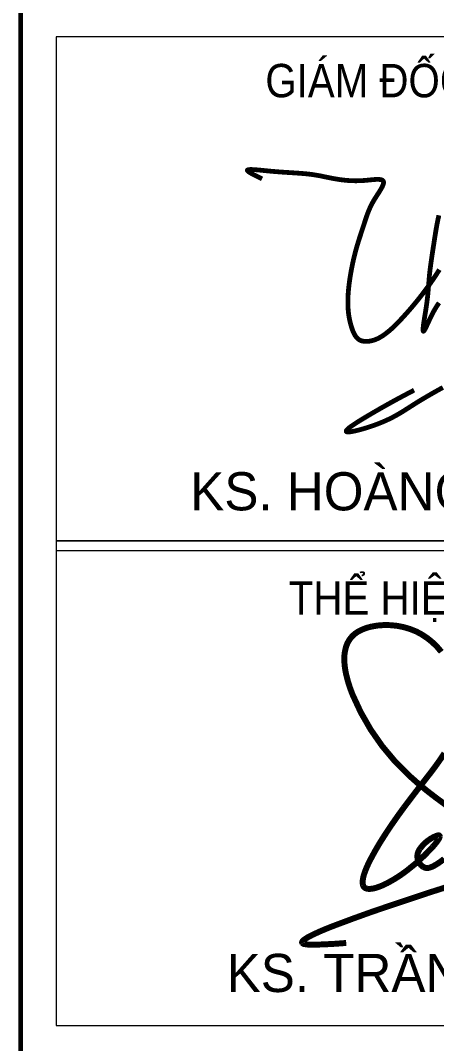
# Model space of a CAD drawing. Header units: millimetres. Extents: x 480521 to 6014615, y -961280 to 187869.
# Drawn here: x 753685 to 754729, y 119441 to 122014 of the extents above; entities that cross this region are included whole.
import ezdxf
from ezdxf.enums import TextEntityAlignment as Align

# ---------------------------------------------------------------- set-up
doc = ezdxf.new("R2010")
doc.units = ezdxf.units.MM
doc.header["$LTSCALE"] = 600
doc.header["$MEASUREMENT"] = 0
doc.layers.get('0').update_dxf_attribs({"lineweight": 0})
for name, color, linetype, lineweight in [('ISO', 153, 'Continuous', 13), ('Khungten_LCDI', 7, 'Continuous', 25), ('LC Net dam 1', 30, 'Continuous', 30), ('LC Net thay', 7, 'Continuous', 25), ('LC Text1', 3, 'Continuous', 20)]:
    doc.layers.add(name, color=color, linetype=linetype, lineweight=lineweight)
doc.styles.add('Khungten', font='VHAVAN.TTF', dxfattribs={"width": 0.9, "height": 5000})
doc.styles.add('LC 1', font='VHAVANB.TTF')
doc.styles.add('Title', font='VHBLACK.TTF')
doc.styles.add('VNAVANTH', font='VHAVANB.TTF', dxfattribs={"width": 0.6})

# ---------------------------------------------------------------- blocks, each defined once
blk = doc.blocks.new('Trần Văn Bách')
at = {"layer": 'ISO', "ltscale": 2, "const_width": 50}
for points in [[(980.8, 1053.8, -0.01022), (749.2, 1219.2, -0.025576), (525, 1405.1, -0.109582), (51.4, 2085.6, -0.038788), (-0.7, 2251.2, -0.040704), (-15.6, 2355.1, -0.099207), (1.2, 2491.7, -0.197572), (113.9, 2618, -0.065833), (206.6, 2651.7, -0.07266), (369.6, 2664.6, -0.095516), (587.7, 2610.7, -0.116725), (796, 2441.1, -0.152589)], [(822.1, 1590.6, -0.020049), (702.5, 1422.4, 0.005743), (482.9, 1136, 0.015063), (327.2, 911.8, 0.026421), (198.7, 692.4, 0.02793), (157.3, 599, 0.059452), (137.9, 524.2, 0.100604), (140.7, 483.9, 0.270443), (171.6, 455.6, 0.075554), (199, 453.2, 0.064655), (252.6, 463.6, 0.044002), (342.9, 501.5, 0.043152), (504.1, 604.2, 0.047791), (722.1, 804, 0.045354), (771.9, 867.9, 0.128743), (782.4, 894.3, 0.430973), (774.7, 901.9, 0.116048), (752.8, 897.5, 0.073424), (684.5, 858.5, 0.080154), (618.4, 791.3, 0.464056), (648.8, 635.3, 0.188315), (695.6, 631.1, 0.064056), (734.5, 647, 0.051494), (819.8, 705.7, 0.049341)], [(0, 0, -0.014993), (-272, -14.8, -0.056033), (-351.5, -9, -0.160922), (-367.7, -0.6, -0.319142), (-367.6, 11.6, -0.094176), (-352.7, 27.3, -0.047915), (-284, 67.3, -0.021791), (-105.1, 143.7, -0.011406), (386.1, 319.6, -0.011123), (1293.8, 607.8, -0.015568), (2035.3, 799.2, -0.043516), (3423.3, 986.4, -0.006276), (3804.3, 1001.1, -0.003589), (4638.9, 1015.8, -0.002108), (6536.6, 1026.4)]]:
    blk.add_lwpolyline(points, format="xyb", dxfattribs=at)
blk = doc.blocks.new('mr thuan')
at = {"layer": 'ISO', "ltscale": 2, "const_width": 40}
for points in [[(-95.3, -61.8), (-103.9, -57.7), (-112.4, -53.6), (-120.8, -49.6), (-125, -47.5), (-129.2, -45.5), (-133.3, -43.5), (-137.4, -41.5), (-141.4, -39.6), (-145.4, -37.6), (-149.3, -35.6), (-153.1, -33.7), (-156.9, -31.8), (-160.7, -29.9), (-164.3, -28), (-167.9, -26.2), (-171.4, -24.4), (-174.8, -22.6), (-178.1, -20.8), (-179.7, -19.9), (-181.3, -19), (-182.9, -18.2), (-184.5, -17.3), (-186, -16.5), (-187.5, -15.6), (-188.9, -14.8), (-190.4, -14), (-191.8, -13.1), (-193.1, -12.3), (-194.5, -11.5), (-195.8, -10.7), (-197.1, -10), (-198.4, -9.2), (-199.6, -8.4), (-200.8, -7.7), (-201.9, -6.9), (-203, -6.2), (-204.1, -5.5), (-205.2, -4.7), (-206.2, -4), (-207.2, -3.3), (-208.1, -2.6), (-209, -2), (-209.9, -1.3), (-210.7, -0.7), (-211.5, 0), (-212.3, 0.6), (-213, 1.2), (-213.6, 1.8), (-214.3, 2.4), (-214.9, 3), (-215.4, 3.6), (-215.9, 4.2), (-216.4, 4.7), (-216.8, 5.2), (-217.1, 5.8), (-217.5, 6.3), (-217.7, 6.8), (-218, 7.3), (-218.2, 7.7), (-218.3, 8.2), (-218.4, 8.6), (-218.4, 9), (-218.4, 9.5), (-218.4, 9.7), (-218.2, 10.2), (-218.1, 10.6), (-217.9, 11), (-217.6, 11.3), (-217.3, 11.7), (-216.9, 12), (-216.5, 12.3), (-216.1, 12.6), (-215.6, 12.8), (-215, 13.1), (-214.5, 13.4), (-213.8, 13.6), (-213.2, 13.8), (-212.4, 14), (-211.7, 14.2), (-210.9, 14.4), (-210.1, 14.6), (-209.2, 14.8), (-208.3, 14.9), (-207.3, 15.1), (-206.3, 15.2), (-205.3, 15.4), (-204.2, 15.5), (-203.1, 15.6), (-201.9, 15.7), (-200.8, 15.7), (-199.5, 15.8), (-198.3, 15.9), (-197, 15.9), (-195.7, 16), (-194.3, 16), (-193, 16), (-191.5, 16), (-190.1, 16.1), (-188.6, 16.1), (-187.1, 16), (-185.6, 16), (-184, 16), (-182.4, 16), (-180.8, 15.9), (-179.1, 15.9), (-177.5, 15.8), (-175.8, 15.7), (-174, 15.7), (-170.5, 15.5), (-166.9, 15.3), (-163.2, 15.1), (-159.4, 14.8), (-155.5, 14.6), (-151.6, 14.3), (-147.6, 14), (-143.5, 13.6), (-139.3, 13.3), (-135.1, 12.9), (-130.9, 12.6), (-126.6, 12.2), (-122.2, 11.8), (-117.8, 11.3), (-113.4, 10.9), (-109, 10.5), (-100, 9.6), (-81.9, 7.8), (-72.9, 6.8), (-63.9, 5.9), (-57.3, 5.3), (-55, 5.1), (-50.6, 4.6), (-46.3, 4.2), (-41.9, 3.8), (-37.6, 3.4), (-33.3, 3), (-29.1, 2.6), (-24.8, 2.2), (-20.6, 1.8), (-16.4, 1.4), (-12.3, 1.1), (-8.2, 0.7), (-4.1, 0.3), (0, 0), (4, -0.3), (8.1, -0.7), (12.1, -1), (16, -1.3), (20, -1.7), (27.8, -2.3), (35.5, -2.9), (43.1, -3.5), (50.7, -4), (58.1, -4.6), (65.4, -5.1), (72.7, -5.6), (79.9, -6.2), (87, -6.6), (94, -7.1), (100.9, -7.6), (107.8, -8), (114.6, -8.5), (121.3, -8.9), (127.9, -9.3), (134.5, -9.8), (141, -10.2), (147.4, -10.6), (153.8, -11), (160.1, -11.4), (166.4, -11.8), (172.6, -12.2), (178.7, -12.6), (184.8, -13), (190.8, -13.4), (196.8, -13.8), (202.7, -14.2), (208.6, -14.6), (214.5, -15), (220.3, -15.5), (226, -15.9), (231.8, -16.3), (237.5, -16.8), (243.1, -17.2), (248.8, -17.7), (254.4, -18.2), (259.9, -18.7), (265.5, -19.2), (271, -19.7), (276.5, -20.3), (282, -20.9), (287.4, -21.4), (298.3, -22.6), (309.1, -23.9), (319.9, -25.3), (325.3, -26.1), (330.7, -26.8), (336.1, -27.6), (341.5, -28.4), (346.9, -29.3), (354.4, -30.5), (357.7, -31.1), (363.1, -32), (368.5, -33), (374, -33.9), (379.4, -35), (384.9, -36), (390.4, -37), (395.9, -38.1), (406.9, -40.3), (418, -42.6), (429.2, -44.9), (434.9, -46.1), (440.5, -47.2), (446.2, -48.4), (452, -49.6), (457.7, -50.8), (463.5, -51.9), (469.3, -53.1), (475.1, -54.3), (481, -55.4), (486.9, -56.6), (492.9, -57.7), (498.8, -58.9), (504.9, -60), (510.9, -61.1), (517, -62.2), (523.2, -63.2), (529.3, -64.3), (535.6, -65.3), (541.8, -66.3), (548.1, -67.2), (554.5, -68.2), (560.9, -69.1), (567.4, -70), (573.9, -70.8), (580.5, -71.6), (587.1, -72.4), (593.7, -73.1), (600.5, -73.8), (607.2, -74.5), (614.1, -75.1), (621, -75.6), (627.9, -76.2), (634.9, -76.6), (642, -77.1), (649.2, -77.4), (656.4, -77.7), (663.6, -78), (671, -78.2), (678.4, -78.3), (685.9, -78.4), (693.4, -78.4), (701, -78.3), (708.7, -78.2), (712.6, -78.1), (716.5, -78), (720.4, -77.9), (724.3, -77.8), (728.2, -77.6), (732.2, -77.4), (736.2, -77.3), (740.2, -77), (744.2, -76.8), (748.3, -76.6), (752.3, -76.3), (756.4, -76), (760.5, -75.7), (766.1, -75.2), (768.8, -75), (772.9, -74.7), (781.3, -73.9), (798, -72.2), (806.4, -71.3), (814.7, -70.5), (818.8, -70.1), (822.9, -69.7), (826.9, -69.3), (831, -69), (834.9, -68.6), (838.9, -68.3), (842.8, -68), (846.6, -67.7), (850.4, -67.5), (854.1, -67.2), (857.8, -67.1), (861.4, -66.9), (865, -66.8), (868.4, -66.7), (871.8, -66.7), (875.1, -66.8), (878.4, -66.8), (879.9, -66.9), (881.5, -66.9), (883, -67), (884.6, -67.1), (886.1, -67.2), (887.5, -67.4), (889, -67.5), (890.4, -67.7), (891.8, -67.8), (893.1, -68), (894.5, -68.2), (895.8, -68.4), (897.1, -68.7), (898.3, -68.9), (899.6, -69.2), (900.8, -69.5), (901.9, -69.8), (903.1, -70.1), (904.2, -70.4), (905.3, -70.8), (906.3, -71.2), (907.3, -71.6), (908.3, -72), (909.3, -72.4), (910.2, -72.9), (911.1, -73.4), (911.9, -73.9), (912.8, -74.4), (913.6, -74.9), (914.3, -75.5), (915, -76.1), (915.7, -76.7), (916.3, -77.3), (916.9, -78), (917.5, -78.6), (918, -79.3), (918.3, -79.7), (919, -80.8), (919.4, -81.6), (919.8, -82.4), (920.1, -83.2), (920.4, -84.1), (920.7, -84.9), (920.9, -85.8), (921.1, -86.7), (921.2, -87.7), (921.4, -88.6), (921.5, -89.6), (921.5, -90.6), (921.5, -91.6), (921.5, -92.6), (921.5, -93.7), (921.4, -94.8), (921.3, -95.9), (921.2, -97), (921, -98.1), (920.8, -99.3), (920.6, -100.4), (920.4, -101.6), (920.1, -102.8), (919.8, -104.1), (919.4, -105.3), (919.1, -106.6), (918.7, -107.8), (918.3, -109.1), (917.8, -110.4), (917.4, -111.8), (916.9, -113.1), (916.3, -114.4), (915.8, -115.8), (915.2, -117.2), (914.7, -118.6), (914.1, -120), (913.4, -121.4), (912.1, -124.3), (910.7, -127.3), (909.2, -130.3), (907.7, -133.3), (906, -136.4), (904.3, -139.5), (902.6, -142.7), (900.8, -145.9), (898.9, -149.1), (897, -152.4), (895, -155.7), (893, -159.1), (890.9, -162.4), (888.8, -165.8), (886.7, -169.2), (884.6, -172.6), (882.4, -176.1), (880.2, -179.5), (875.7, -186.5), (871.2, -193.5), (862.2, -207.5), (857.7, -214.5), (855.5, -217.9), (853.3, -221.4), (851.1, -224.8), (849, -228.3), (846.7, -232), (844.8, -235.1), (842.8, -238.4), (840.8, -241.8), (838.9, -245.1), (837, -248.4), (835.1, -251.7), (833.2, -255), (831.4, -258.2), (829.7, -261.4), (827.9, -264.6), (826.2, -267.8), (824.5, -271), (822.8, -274.2), (821.2, -277.3), (819.6, -280.4), (818.1, -283.6), (816.5, -286.6), (815, -289.7), (813.5, -292.8), (812.1, -295.9), (810.6, -298.9), (809.2, -301.9), (807.8, -304.9), (806.5, -307.9), (805.1, -310.9), (802.5, -316.9), (800, -322.8), (797.5, -328.7), (795.1, -334.5), (792.8, -340.3), (790.6, -346.1), (788.4, -351.9), (786.3, -357.6), (784.2, -363.3), (782.1, -369.1), (780.1, -374.8), (778.2, -380.5), (774.3, -391.9), (770.6, -403.3), (766.9, -414.7), (763.1, -426.3), (761.3, -432.1), (759.4, -437.8), (757.5, -443.8), (755.6, -449.7), (753.6, -455.6), (751.7, -461.6), (749.7, -467.6), (747.7, -473.6), (745.7, -479.7), (743.7, -485.7), (739.7, -497.9), (735.7, -510.2), (731.6, -522.6), (727.6, -535.1), (723.5, -547.6), (719.5, -560.1), (715.5, -572.7), (711.5, -585.3), (707.7, -598), (703.8, -610.6), (700.1, -623.3), (696.8, -634.6), (692.8, -648.6), (689.3, -661.2), (685.9, -673.8), (682.7, -686.5), (679.4, -699.1), (676.3, -711.7), (673.3, -724.3), (670.3, -736.9), (667.5, -749.6), (664.7, -762.2), (662, -774.8), (659.4, -787.5), (656.8, -800.2), (654.3, -812.9), (651.9, -825.6), (649.6, -838.4), (647.3, -851.2), (645.3, -863.1), (643, -876.8), (641, -889.7), (639, -902.6), (637.1, -915.5), (635.3, -928.5), (633.6, -941.4), (632.8, -947.9), (632, -954.4), (631.2, -960.9), (630.5, -967.3), (629.8, -973.8), (629.1, -980.3), (628.5, -986.8), (627.9, -993.3), (627.3, -999.8), (626.8, -1006.2), (626.2, -1012.7), (625.8, -1019.2), (625.3, -1025.7), (624.9, -1032.1), (624.5, -1038.6), (624.2, -1045.1), (623.9, -1051.5), (623.6, -1057.9), (623.4, -1064.4), (623.2, -1070.8), (623.1, -1077.2), (622.9, -1086.8), (622.9, -1090.1), (622.9, -1096.5), (622.9, -1102.9), (623, -1109.2), (623.1, -1115.6), (623.2, -1122), (623.4, -1128.4), (623.7, -1134.7), (624, -1141.1), (624.4, -1147.4), (624.8, -1153.8), (625.3, -1160.2), (625.8, -1166.5), (626.4, -1172.9), (627, -1179.3), (627.8, -1185.6), (628.5, -1192), (629.4, -1198.4), (630.3, -1204.8), (631.2, -1211.2), (632.3, -1217.6), (633.4, -1224), (634.5, -1230.4), (635.8, -1236.9), (637.1, -1243.3), (638.5, -1249.8), (639.9, -1256.3), (641.4, -1262.8), (643.1, -1269.3), (644.7, -1275.8), (646.5, -1282.3), (648.4, -1288.9), (650.3, -1295.4), (652.3, -1302), (654.2, -1308.2), (656.6, -1315.3), (658.8, -1321.9), (660, -1325.2), (661.2, -1328.5), (662.5, -1331.8), (663.7, -1335.1), (665, -1338.3), (666.3, -1341.6), (667.7, -1344.8), (669.1, -1348), (670.5, -1351.1), (672, -1354.3), (673.5, -1357.4), (675, -1360.4), (676.6, -1363.4), (678.2, -1366.4), (679.8, -1369.3), (681.5, -1372.2), (683.3, -1375.1), (685.1, -1377.8), (686.9, -1380.6), (688.8, -1383.2), (690.7, -1385.8), (692.7, -1388.4), (694.7, -1390.9), (696.8, -1393.3), (698.9, -1395.6), (701.1, -1397.9), (703.3, -1400), (705.6, -1402.1), (706.8, -1403.2), (708, -1404.2), (709.2, -1405.1), (710.4, -1406.1), (711.6, -1407), (712.9, -1407.9), (714.1, -1408.8), (715.4, -1409.7), (716.7, -1410.5), (718, -1411.3), (719.3, -1412.1), (720.6, -1412.9), (721.4, -1413.3), (723.3, -1414.3), (724.7, -1415), (726.1, -1415.7), (727.5, -1416.3), (728.9, -1417), (730.4, -1417.6), (731.8, -1418.1), (733.3, -1418.7), (734.8, -1419.2), (736.3, -1419.7), (737.8, -1420.2), (739.3, -1420.6), (740.8, -1421.1), (743.9, -1421.9), (747, -1422.6), (750.2, -1423.2), (753.4, -1423.7), (756.6, -1424.2), (759.9, -1424.6), (763.2, -1424.9), (766.5, -1425.1), (769.8, -1425.3), (773.2, -1425.3), (776.6, -1425.4), (780, -1425.3), (783.4, -1425.2), (786.8, -1425), (790.2, -1424.7), (793.7, -1424.4), (797.1, -1424), (800.5, -1423.6), (803.9, -1423.1), (807.3, -1422.5), (810.7, -1421.9), (814.1, -1421.2), (817.5, -1420.5), (820.8, -1419.8), (824.2, -1419), (828.8, -1417.8), (830.8, -1417.2), (834, -1416.3), (837.2, -1415.3), (840.4, -1414.3), (843.6, -1413.3), (846.7, -1412.2), (849.9, -1411), (853, -1409.9), (856, -1408.7), (859.1, -1407.4), (862.1, -1406.2), (865.1, -1404.8), (868.1, -1403.5), (871, -1402.1), (874, -1400.7), (876.9, -1399.3), (879.8, -1397.8), (882.6, -1396.3), (885.5, -1394.8), (888.3, -1393.3), (891.2, -1391.7), (894, -1390.1), (896.8, -1388.5), (899.5, -1386.8), (902.3, -1385.1), (905, -1383.4), (907.7, -1381.7), (913.1, -1378.2), (918.5, -1374.6), (923.8, -1371), (927.2, -1368.6), (934.3, -1363.5), (939.5, -1359.6), (944.6, -1355.7), (949.7, -1351.8), (954.8, -1347.8), (959.8, -1343.7), (964.8, -1339.6), (969.8, -1335.4), (974.7, -1331.2), (979.6, -1327), (984.5, -1322.7), (989.3, -1318.3), (994.1, -1314), (998.9, -1309.5), (1003.6, -1305.1), (1008.3, -1300.6), (1013, -1296.1), (1017.7, -1291.5), (1022.4, -1286.9), (1027, -1282.3), (1031.6, -1277.7), (1036.2, -1273), (1040.7, -1268.3), (1045.3, -1263.6), (1054.3, -1254.2), (1063.3, -1244.7), (1074.9, -1232.1), (1081, -1225.5), (1089.8, -1215.8), (1098.6, -1206.2), (1107.3, -1196.5), (1116, -1186.8), (1124.6, -1177), (1133.1, -1167.2), (1141.7, -1157.4), (1150.1, -1147.5), (1158.5, -1137.6), (1166.9, -1127.7), (1175.2, -1117.8), (1183.5, -1107.8), (1191.8, -1097.8), (1199.9, -1087.7), (1208.1, -1077.6), (1216.2, -1067.5), (1224.2, -1057.3), (1232.2, -1047.1), (1240.2, -1036.8), (1248.1, -1026.5), (1255.9, -1016.2), (1263.7, -1005.9), (1271.5, -995.4), (1279.2, -985), (1289.9, -970.3), (1294.5, -964), (1302.1, -953.4), (1309.6, -942.8), (1317.1, -932.1), (1324.5, -921.5), (1331.9, -910.7), (1339.2, -900), (1346.5, -889.1), (1353.7, -878.3), (1360.8, -867.4), (1367.9, -856.5), (1374.9, -845.5), (1381.9, -834.6), (1388.8, -823.5)], [(1384.7, -368), (1383.2, -374.4), (1381.8, -380.7), (1380.4, -387), (1379, -393.4), (1377.6, -399.7), (1376.2, -406), (1374.9, -412.4), (1372.4, -425), (1369.9, -437.7), (1367.5, -450.3), (1365.2, -463), (1363, -475.7), (1360.8, -488.4), (1358.7, -501.2), (1356.6, -514), (1354.5, -526.8), (1352.5, -539.6), (1350.5, -552.5), (1348.5, -565.4), (1346.5, -578.4), (1343.7, -596.6), (1342.5, -604.6), (1340.5, -617.7), (1338.4, -630.9), (1336.4, -644.1), (1332.3, -670.6), (1328.3, -697.1), (1326.3, -710.3), (1324.4, -723.5), (1322.5, -736.6), (1320.6, -749.6), (1318.8, -762.6), (1317.9, -769.1), (1317, -775.5), (1316.1, -781.9), (1315.3, -788.3), (1314.4, -794.6), (1313.6, -801), (1312.8, -807.3), (1312, -813.5), (1311.2, -819.7), (1310.5, -825.9), (1309.8, -832.1), (1309, -838.2), (1308.4, -844.3), (1307.7, -850.3), (1307, -856.3), (1306.4, -862.3), (1305.7, -869.4), (1305.2, -874), (1304.7, -879.8), (1304.1, -885.6), (1303.6, -891.4), (1303.1, -897.1), (1302.2, -908.5), (1301.2, -919.8), (1300.4, -931.2), (1299.5, -942.6), (1299, -948.3), (1298.6, -954.1), (1298.1, -959.9), (1297.7, -965.7), (1297.2, -971.6), (1296.7, -977.5), (1296.3, -983.5), (1295.8, -989.5), (1295.2, -995.7), (1294.7, -1001.8), (1294.1, -1008.1), (1293.5, -1014.5), (1292.9, -1020.9), (1292.6, -1024.2), (1292.3, -1027.4), (1292, -1030.7), (1291.6, -1034.1), (1291.3, -1037.4), (1290.9, -1040.8), (1290.6, -1044.2), (1290.2, -1047.7), (1289.8, -1051.1), (1289.4, -1054.6), (1289, -1058.2), (1288.6, -1061.7), (1288.2, -1065.3), (1287.8, -1069), (1287.3, -1072.6), (1286.9, -1076.3), (1286.4, -1080.1), (1286, -1083.8), (1285.5, -1087.6), (1285, -1091.5), (1284.5, -1095.3), (1284, -1099.2), (1283.4, -1103.2), (1282.9, -1107.2), (1282.3, -1111.2), (1281.8, -1115.3), (1281.2, -1119.4), (1280.6, -1123.6), (1280, -1127.8), (1279.4, -1132), (1278.8, -1135.6), (1278.1, -1140.6), (1277.4, -1145), (1276.7, -1149.4), (1276, -1153.9), (1275.4, -1158.3), (1273.9, -1167.4), (1272.5, -1176.5), (1271, -1185.6), (1268.1, -1203.9), (1266.6, -1212.9), (1265.2, -1221.9), (1264.5, -1226.4), (1263.8, -1230.8), (1263.1, -1235.2), (1262.4, -1239.6), (1261.7, -1243.9), (1261.1, -1248.2), (1260.4, -1252.4), (1259.8, -1256.5), (1259.2, -1260.6), (1258.6, -1264.7), (1258, -1268.7), (1257.5, -1272.6), (1256.9, -1276.4), (1256.4, -1280.2), (1255.9, -1283.9), (1255.5, -1287.5), (1255, -1291), (1254.6, -1294.4), (1254.2, -1297.7), (1254, -1299.4), (1253.8, -1301), (1253.7, -1302.5), (1253.5, -1304.1), (1253.3, -1305.6), (1253.2, -1307.1), (1253.1, -1308.6), (1252.9, -1310), (1252.8, -1311.4), (1252.7, -1312.8), (1252.6, -1314.2), (1252.5, -1315.5), (1252.4, -1316.8), (1252.3, -1318.1), (1252.2, -1319.3), (1252.2, -1320.5), (1252.1, -1321.7), (1252.1, -1322.8), (1252.1, -1323.9), (1252, -1325), (1252, -1326), (1252, -1327), (1252, -1328), (1252, -1328.9), (1252.1, -1329.8), (1252.1, -1330.6), (1252.1, -1331.5), (1252.2, -1332.2), (1252.3, -1333), (1252.4, -1333.7), (1252.4, -1334.4), (1252.6, -1335), (1252.7, -1335.6), (1252.8, -1336.1), (1252.9, -1336.6), (1253.1, -1337.1), (1253.2, -1337.5), (1253.4, -1337.9), (1253.6, -1338.3), (1253.8, -1338.5), (1254, -1338.8), (1254.2, -1339), (1254.5, -1339.2), (1254.7, -1339.3), (1255, -1339.4), (1255.3, -1339.4), (1255.6, -1339.4), (1255.9, -1339.3), (1256.2, -1339.2), (1256.5, -1339.1), (1256.9, -1338.8), (1257.2, -1338.6), (1257.6, -1338.3), (1258, -1337.9), (1258.4, -1337.6), (1258.8, -1337.1), (1259.2, -1336.6), (1259.7, -1336.1), (1260.1, -1335.5), (1260.6, -1334.9), (1261.1, -1334.3), (1261.6, -1333.6), (1262.1, -1332.9), (1262.6, -1332.1), (1263.1, -1331.3), (1263.6, -1330.4), (1264.2, -1329.6), (1264.8, -1328.6), (1265.3, -1327.7), (1265.9, -1326.7), (1266.5, -1325.7), (1267.1, -1324.6), (1267.7, -1323.5), (1268.3, -1322.4), (1269, -1321.2), (1269.6, -1320), (1270.2, -1318.8), (1270.9, -1317.6), (1271.6, -1316.3), (1272.3, -1315), (1272.9, -1313.6), (1273.6, -1312.3), (1274.3, -1310.9), (1275.1, -1309.5), (1275.8, -1308), (1276.5, -1306.6), (1278, -1303.5), (1279.5, -1300.4), (1281, -1297.3), (1282.6, -1294), (1284.2, -1290.7), (1285.8, -1287.3), (1287.4, -1283.8), (1289.1, -1280.2), (1290.8, -1276.7), (1292.4, -1273), (1294.2, -1269.3), (1295.9, -1265.6), (1297.6, -1261.9), (1299.4, -1258.1), (1302.9, -1250.5), (1306.5, -1242.8), (1310.1, -1235.2), (1313.7, -1227.6), (1315.5, -1223.8), (1317.3, -1220), (1319.1, -1216.3), (1320.9, -1212.6), (1322.7, -1209), (1323.6, -1207.1), (1326.2, -1201.8), (1328, -1198.3), (1329.8, -1194.8), (1331.5, -1191.4), (1333.3, -1188.1), (1335, -1184.8), (1336.8, -1181.5), (1338.5, -1178.3), (1340.2, -1175.1), (1342, -1171.9), (1343.7, -1168.8), (1345.4, -1165.7), (1347.1, -1162.7), (1348.8, -1159.7), (1350.5, -1156.8), (1352.2, -1153.9), (1353.9, -1151), (1355.6, -1148.1), (1357.3, -1145.3), (1359, -1142.5), (1360.7, -1139.8), (1362.4, -1137), (1364, -1134.4), (1365.7, -1131.7), (1367.4, -1129.1), (1369.1, -1126.5), (1370.8, -1123.9), (1372.5, -1121.3), (1375.8, -1116.3), (1379.2, -1111.3), (1382.6, -1106.5), (1386, -1101.7)], [(1177, -1833.9), (1119.9, -1864), (1090.7, -1879.5), (1060.7, -1895.6), (1045.3, -1903.9), (1029.7, -1912.3), (1013.7, -1921.1), (997.4, -1930), (980.6, -1939.3), (963.5, -1948.8), (945.9, -1958.6), (927.8, -1968.8), (909.2, -1979.4), (890.1, -1990.3), (870.4, -2001.7), (850.1, -2013.5), (829.1, -2025.7), (808.4, -2037.9), (785.1, -2051.6), (762.6, -2065.1), (740.1, -2078.7), (718.1, -2092.2), (697.1, -2105.5), (687, -2112), (677.4, -2118.4), (668.1, -2124.6), (659.4, -2130.6), (651.1, -2136.4), (643.5, -2142), (636.4, -2147.3), (630.1, -2152.4), (624.4, -2157.2), (619.6, -2161.6), (615.6, -2165.8), (612.5, -2169.5), (610.2, -2172.9), (609, -2175.8), (609, -2179.2), (609.7, -2180.4), (611.6, -2182), (614.6, -2183.2), (618.5, -2183.9), (623.4, -2184.3), (629.1, -2184.2), (635.6, -2183.8), (642.9, -2183), (650.8, -2181.9), (659.5, -2180.4), (668.7, -2178.7), (678.5, -2176.7), (688.8, -2174.4), (699.6, -2171.8), (710.7, -2169), (722.2, -2166), (734, -2162.8), (758.3, -2155.8), (783.1, -2148.2), (808.1, -2140.1), (832.8, -2131.7), (861.7, -2121.3), (879.9, -2114.3), (901.9, -2105.6), (922.8, -2096.8), (942.7, -2087.9), (961.8, -2079.1), (980.1, -2070.1), (997.6, -2061.2), (1014.5, -2052.2), (1030.8, -2043.2), (1046.6, -2034.1), (1062, -2025), (1077, -2015.9), (1106.3, -1997.6), (1135.1, -1979.2), (1170, -1956.8), (1193.4, -1942.1), (1223.6, -1923.4), (1254.5, -1904.8), (1286.1, -1886.1), (1318.3, -1867.4), (1351, -1848.7), (1384.3, -1830), (1418, -1811.3)]]:
    blk.add_lwpolyline(points, dxfattribs=at)
blk = doc.blocks.new('lcdi fix')
at = {"layer": 'Khungten_LCDI', "color": 5, "lineweight": 60}
blk.add_line((36600, 14650), (36600, -14650), dxfattribs=at)
at = {"layer": 'Khungten_LCDI', "color": 9, "lineweight": 15}
for points in [[(36750, -5485), (40450, -5485), (40450, -3372.2), (36750, -3372.2)], [(36750, -7517.3), (40450, -7517.3), (40450, -5485), (36750, -5485)], [(36750, -7517.3), (40450, -7517.3), (40450, -5526.4), (36750, -5526.4)]]:
    blk.add_lwpolyline(points, close=True, dxfattribs=at)
at = {"xscale": 0.5, "yscale": 0.5, "zscale": 0.5}
blk.add_blockref('mr thuan', (37658.9, -3936.3), dxfattribs=at)
at = {"layer": 'LC Net dam 1', "xscale": 0.5, "yscale": 0.5, "zscale": 0.5}
blk.add_blockref('Trần Văn Bách', (37963.4, -7170.7), dxfattribs=at)
at = {"color": 7, "style": 'Khungten', "width": 0.9}
for s, p in [('gi¸m ®èc - director', (38565.6, -3625.5)), ('thÓ hiÖn - drawer', (38565.6, -5794.9))]:
    blk.add_text(s, height=140, dxfattribs=at).set_placement(p, align=Align.CENTER)
at = {"color": 7, "style": 'VNAVANTH'}
for s, p in [('ks. hoµng v¨n thuËn', (38552.7, -5357.2)), ('ks. trÇn v¨n b¸ch', (38532.9, -7376.4))]:
    blk.add_text(s, height=160, dxfattribs=at).set_placement(p, align=Align.CENTER)
at = {"color": 7, "style": 'Khungten', "width": 0.8}
for tag, p in [('REVISION', (39498.8, -10746.3)), ('NGAYHT', (39546.1, -11609.4))]:
    blk.add_attdef(tag, text='', height=200, dxfattribs=at).set_placement(p, align=Align.CENTER)
at = {"layer": 'LC Text1', "color": 3, "style": 'LC 1', "width": 1.834006}
for tag, p, p2 in [('TENBANVE1', (36912.7, -8885.8), (40339.1, -8885.8)), ('TENBANVE2', (36912.7, -9562.5), (40339.1, -9562.5))]:
    blk.add_attdef(tag, text='', height=250, dxfattribs=at).set_placement(p, p2, align=Align.FIT)
at = {"layer": 'LC Text1', "style": 'Title', "width": 0.7}
blk.add_attdef('SOBANVE', text='', height=250, dxfattribs=at).set_placement((39562, -13896.2), align=Align.CENTER)

msp = doc.modelspace()

# ---------------------------------------------------------------- block references
at = {"layer": 'LC Net thay', "xscale": 0.6000000155618168, "yscale": 0.6000000155618168, "zscale": 0.6000000155618168}
msp.add_blockref('lcdi fix', (731724.637, 123996.169), dxfattribs=at)

doc.saveas('drawing.dxf')
